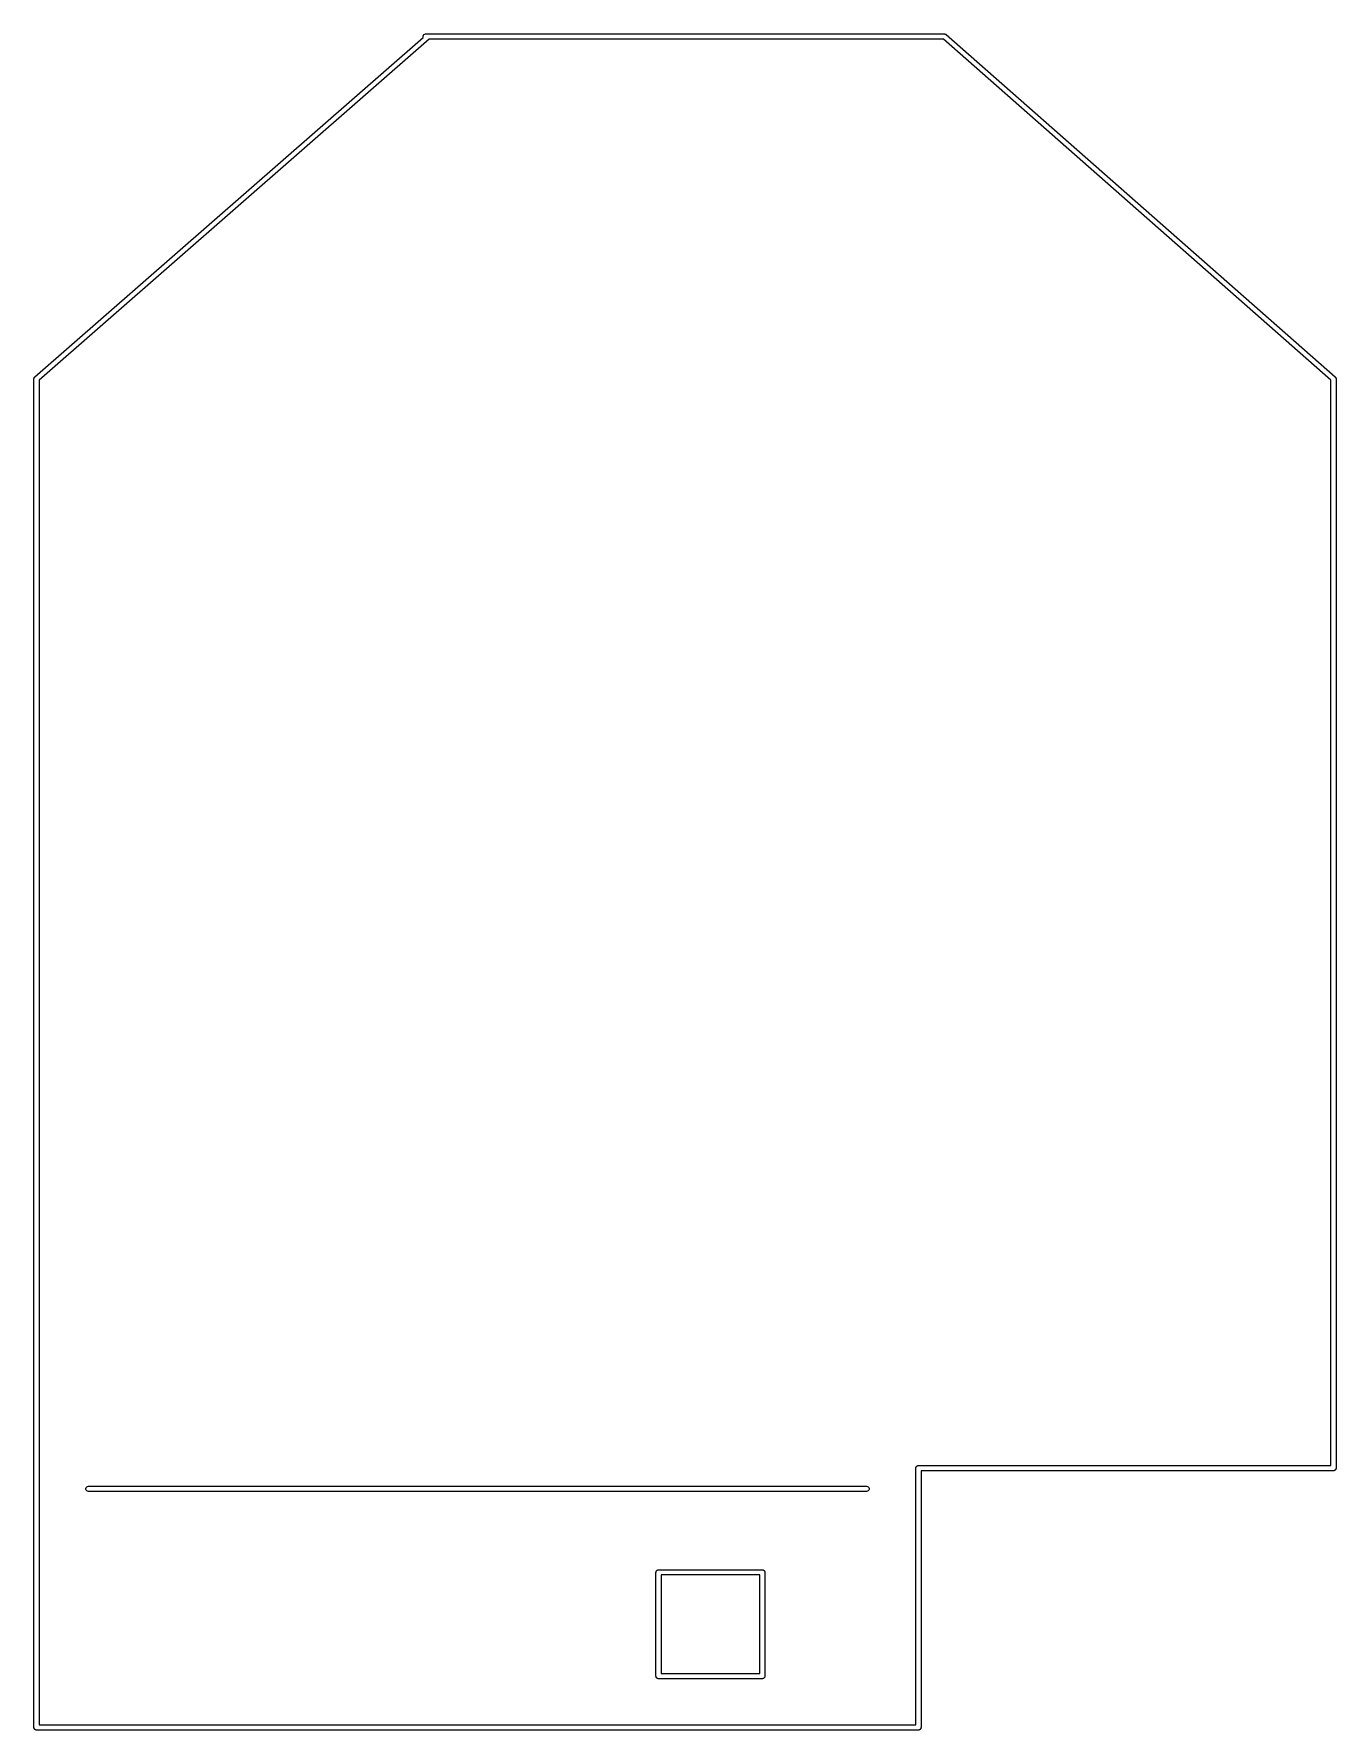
# Model space of a CAD drawing. Extents: x 167.9 to 193.1, y -123 to -90.3.
import ezdxf

# ---------------------------------------------------------------- set-up
doc = ezdxf.new("R2010")
doc.units = 0
doc.header["$MEASUREMENT"] = 0
doc.layers.add('BLACK', color=7, linetype='CONTINUOUS')

msp = doc.modelspace()

# ---------------------------------------------------------------- linework, layer by layer
at = {"layer": 'Black'}
for p, q in [((167.967, -96.9624), (175.454, -90.4175)), ((175.569, -90.45), (168.05, -97.0227)), ((175.451, -90.3913), (175.457, -90.375)), ((175.451, -90.4087), (175.451, -90.3913)), ((175.454, -90.4175), (175.451, -90.4087)), ((175.457, -90.375), (175.468, -90.3617)), ((175.468, -90.3617), (175.483, -90.353)), ((175.483, -90.353), (175.5, -90.35)), ((175.5, -90.35), (185.5, -90.35)), ((185.481, -90.45), (175.569, -90.45)), ((192.95, -97.0226), (185.481, -90.45)), ((185.5, -90.35), (185.501, -90.3501)), ((185.501, -90.3501), (185.501, -90.35)), ((185.501, -90.35), (185.509, -90.3516)), ((185.509, -90.3516), (185.517, -90.353)), ((185.517, -90.353), (185.518, -90.3533)), ((185.518, -90.3533), (185.518, -90.3534)), ((185.518, -90.3534), (185.525, -90.3577)), ((185.525, -90.3577), (185.532, -90.3617)), ((185.532, -90.3617), (185.533, -90.3622)), ((185.533, -90.3622), (185.533, -90.3625)), ((185.533, -90.3625), (193.033, -96.9625)), ((167.95, -97), (167.951, -96.9962)), ((167.95, -123), (167.95, -97)), ((167.951, -96.9923), (167.952, -96.9877)), ((167.951, -96.9962), (167.951, -96.9923)), ((167.952, -96.9877), (167.953, -96.9829)), ((167.953, -96.9829), (167.955, -96.9795)), ((167.955, -96.9795), (167.956, -96.9759)), ((167.956, -96.9759), (167.959, -96.9721)), ((167.959, -96.9721), (167.962, -96.9679)), ((167.962, -96.9679), (167.965, -96.9654)), ((167.965, -96.9654), (167.967, -96.9624)), ((168.05, -97.0227), (168.05, -122.95)), ((192.95, -117.95), (192.95, -97.0226)), ((193.033, -96.9625), (193.035, -96.9654)), ((193.035, -96.9654), (193.038, -96.9679)), ((193.038, -96.9679), (193.041, -96.9722)), ((193.041, -96.9722), (193.044, -96.976)), ((193.044, -96.976), (193.045, -96.9796)), ((193.045, -96.9796), (193.047, -96.9829)), ((193.047, -96.9829), (193.048, -96.9878)), ((193.048, -96.9878), (193.049, -96.9925)), ((193.049, -96.9925), (193.049, -96.9963)), ((193.049, -96.9963), (193.05, -97)), ((193.05, -97), (193.05, -118)), ((184.95, -118), (184.951, -117.996)), ((184.95, -122.95), (184.95, -118)), ((184.951, -117.991), (184.952, -117.987)), ((184.951, -117.996), (184.951, -117.991)), ((184.952, -117.987), (184.953, -117.983)), ((184.953, -117.983), (184.955, -117.979)), ((184.955, -117.979), (184.957, -117.975)), ((184.957, -117.975), (184.96, -117.972)), ((184.96, -117.972), (184.962, -117.968)), ((184.962, -117.968), (184.965, -117.965)), ((184.965, -117.965), (184.968, -117.962)), ((184.968, -117.962), (184.972, -117.96)), ((184.972, -117.96), (184.975, -117.957)), ((184.975, -117.957), (184.979, -117.955)), ((184.979, -117.955), (184.983, -117.953)), ((184.983, -117.953), (184.987, -117.952)), ((184.987, -117.952), (184.991, -117.951)), ((184.991, -117.951), (184.996, -117.951)), ((184.996, -117.951), (185, -117.95)), ((185, -117.95), (192.95, -117.95)), ((193.017, -118.047), (193.013, -118.048)), ((193.021, -118.045), (193.017, -118.047)), ((193.025, -118.043), (193.021, -118.045)), ((193.028, -118.04), (193.025, -118.043)), ((193.032, -118.038), (193.028, -118.04)), ((193.035, -118.035), (193.032, -118.038)), ((193.038, -118.032), (193.035, -118.035)), ((193.04, -118.028), (193.038, -118.032)), ((193.043, -118.025), (193.04, -118.028)), ((193.045, -118.021), (193.043, -118.025)), ((193.047, -118.017), (193.045, -118.021)), ((193.048, -118.013), (193.047, -118.017)), ((193.049, -118.009), (193.048, -118.013)), ((193.05, -118), (193.049, -118.004)), ((193.049, -118.004), (193.049, -118.009)), ((168.957, -118.375), (168.968, -118.362)), ((168.968, -118.362), (168.983, -118.353)), ((168.983, -118.353), (169, -118.35)), ((169, -118.35), (184, -118.35)), ((184, -118.35), (184.017, -118.353)), ((184.017, -118.353), (184.032, -118.362)), ((184.032, -118.362), (184.043, -118.375)), ((193, -118.05), (185.05, -118.05)), ((185.05, -118.05), (185.05, -123)), ((193.004, -118.049), (193, -118.05)), ((193.009, -118.049), (193.004, -118.049)), ((193.013, -118.048), (193.009, -118.049)), ((168.951, -118.391), (168.957, -118.375)), ((168.951, -118.409), (168.951, -118.391)), ((168.957, -118.425), (168.951, -118.409)), ((168.968, -118.438), (168.957, -118.425)), ((168.983, -118.447), (168.968, -118.438)), ((169, -118.45), (168.983, -118.447)), ((184, -118.45), (169, -118.45)), ((184.017, -118.447), (184, -118.45)), ((184.032, -118.438), (184.017, -118.447)), ((184.043, -118.425), (184.032, -118.438)), ((184.043, -118.375), (184.049, -118.391)), ((184.049, -118.409), (184.043, -118.425)), ((184.049, -118.391), (184.049, -118.409)), ((179.94, -120.01), (179.941, -120.006)), ((179.941, -120.001), (179.942, -119.997)), ((179.941, -120.006), (179.941, -120.001)), ((179.942, -119.997), (179.943, -119.993)), ((179.943, -119.993), (179.945, -119.989)), ((179.945, -119.989), (179.947, -119.985)), ((179.947, -119.985), (179.95, -119.982)), ((179.95, -119.982), (179.952, -119.978)), ((179.952, -119.978), (179.955, -119.975)), ((179.955, -119.975), (179.958, -119.972)), ((179.958, -119.972), (179.962, -119.97)), ((179.962, -119.97), (179.965, -119.967)), ((179.965, -119.967), (179.969, -119.965)), ((179.969, -119.965), (179.973, -119.963)), ((179.973, -119.963), (179.977, -119.962)), ((179.977, -119.962), (179.981, -119.961)), ((179.981, -119.961), (179.986, -119.961)), ((179.986, -119.961), (179.99, -119.96)), ((179.99, -119.96), (181.99, -119.96)), ((181.99, -119.96), (181.994, -119.961)), ((181.994, -119.961), (181.999, -119.961)), ((181.999, -119.961), (182.003, -119.962)), ((182.003, -119.962), (182.007, -119.963)), ((182.007, -119.963), (182.011, -119.965)), ((182.011, -119.965), (182.015, -119.967)), ((182.015, -119.967), (182.018, -119.97)), ((182.018, -119.97), (182.022, -119.972)), ((182.022, -119.972), (182.025, -119.975)), ((182.025, -119.975), (182.028, -119.978)), ((182.028, -119.978), (182.03, -119.982)), ((182.03, -119.982), (182.033, -119.985)), ((182.033, -119.985), (182.035, -119.989)), ((182.035, -119.989), (182.037, -119.993)), ((182.037, -119.993), (182.038, -119.997)), ((182.038, -119.997), (182.039, -120.001)), ((182.039, -120.001), (182.039, -120.006)), ((182.039, -120.006), (182.04, -120.01)), ((179.94, -122.01), (179.94, -120.01)), ((180.04, -120.06), (180.04, -121.96)), ((181.94, -120.06), (180.04, -120.06)), ((181.94, -121.96), (181.94, -120.06)), ((182.04, -120.01), (182.04, -122.01)), ((180.04, -121.96), (181.94, -121.96)), ((179.941, -122.014), (179.94, -122.01)), ((179.941, -122.019), (179.941, -122.014)), ((179.942, -122.023), (179.941, -122.019)), ((179.943, -122.027), (179.942, -122.023)), ((179.945, -122.031), (179.943, -122.027)), ((179.947, -122.035), (179.945, -122.031)), ((179.95, -122.038), (179.947, -122.035)), ((179.952, -122.042), (179.95, -122.038)), ((179.955, -122.045), (179.952, -122.042)), ((179.958, -122.048), (179.955, -122.045)), ((179.962, -122.05), (179.958, -122.048)), ((179.965, -122.053), (179.962, -122.05)), ((179.969, -122.055), (179.965, -122.053)), ((179.973, -122.057), (179.969, -122.055)), ((179.977, -122.058), (179.973, -122.057)), ((179.981, -122.059), (179.977, -122.058)), ((179.986, -122.059), (179.981, -122.059)), ((179.99, -122.06), (179.986, -122.059)), ((181.99, -122.06), (179.99, -122.06)), ((181.994, -122.059), (181.99, -122.06)), ((181.999, -122.059), (181.994, -122.059)), ((182.003, -122.058), (181.999, -122.059)), ((182.007, -122.057), (182.003, -122.058)), ((182.011, -122.055), (182.007, -122.057)), ((182.015, -122.053), (182.011, -122.055)), ((182.018, -122.05), (182.015, -122.053)), ((182.022, -122.048), (182.018, -122.05)), ((182.025, -122.045), (182.022, -122.048)), ((182.028, -122.042), (182.025, -122.045)), ((182.03, -122.038), (182.028, -122.042)), ((182.033, -122.035), (182.03, -122.038)), ((182.035, -122.031), (182.033, -122.035)), ((182.037, -122.027), (182.035, -122.031)), ((182.038, -122.023), (182.037, -122.027)), ((182.039, -122.019), (182.038, -122.023)), ((182.04, -122.01), (182.039, -122.014)), ((182.039, -122.014), (182.039, -122.019)), ((168.05, -122.95), (184.95, -122.95)), ((167.951, -123.004), (167.95, -123)), ((167.951, -123.009), (167.951, -123.004)), ((167.952, -123.013), (167.951, -123.009)), ((167.953, -123.017), (167.952, -123.013)), ((167.955, -123.021), (167.953, -123.017)), ((167.957, -123.025), (167.955, -123.021)), ((167.96, -123.028), (167.957, -123.025)), ((167.962, -123.032), (167.96, -123.028)), ((167.965, -123.035), (167.962, -123.032)), ((167.968, -123.038), (167.965, -123.035)), ((167.972, -123.04), (167.968, -123.038)), ((167.975, -123.043), (167.972, -123.04)), ((167.979, -123.045), (167.975, -123.043)), ((167.983, -123.047), (167.979, -123.045)), ((167.987, -123.048), (167.983, -123.047)), ((167.991, -123.049), (167.987, -123.048)), ((167.996, -123.049), (167.991, -123.049)), ((168, -123.05), (167.996, -123.049)), ((185, -123.05), (168, -123.05)), ((185.004, -123.049), (185, -123.05)), ((185.009, -123.049), (185.004, -123.049)), ((185.013, -123.048), (185.009, -123.049)), ((185.017, -123.047), (185.013, -123.048)), ((185.021, -123.045), (185.017, -123.047)), ((185.025, -123.043), (185.021, -123.045)), ((185.028, -123.04), (185.025, -123.043)), ((185.032, -123.038), (185.028, -123.04)), ((185.035, -123.035), (185.032, -123.038)), ((185.038, -123.032), (185.035, -123.035)), ((185.04, -123.028), (185.038, -123.032)), ((185.043, -123.025), (185.04, -123.028)), ((185.045, -123.021), (185.043, -123.025)), ((185.047, -123.017), (185.045, -123.021)), ((185.048, -123.013), (185.047, -123.017)), ((185.049, -123.009), (185.048, -123.013)), ((185.05, -123), (185.049, -123.004)), ((185.049, -123.004), (185.049, -123.009))]:
    msp.add_line(p, q, dxfattribs=at)

doc.saveas('drawing.dxf')
